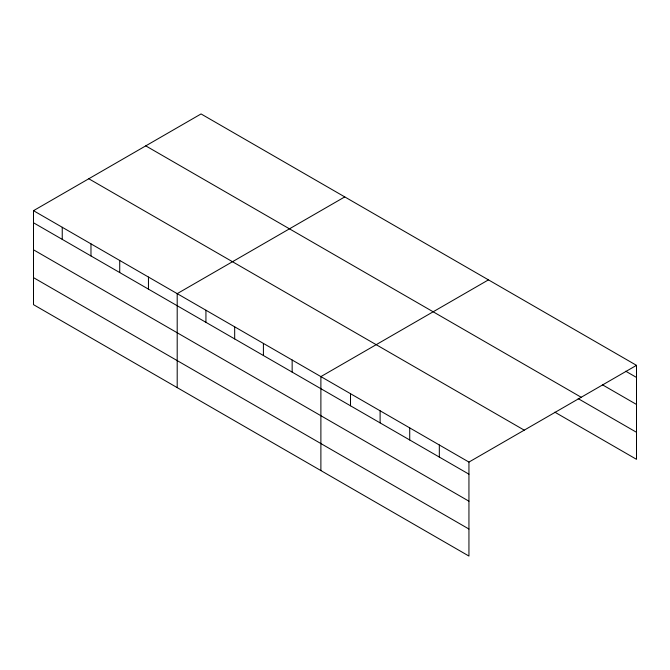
<?xml version="1.0" encoding="UTF-8"?>
<svg xmlns="http://www.w3.org/2000/svg" width="670" height="670" viewBox="0 0 670 670"><rect width="100%" height="100%" fill="white"/><g stroke="black" fill="none" stroke-linecap="round" stroke-linejoin="round"><path stroke-width="1" d="M33.5 210.681L468.941 462.082L468.941 556.058L33.5 304.657L33.5 210.681L201.059 113.942L636.5 365.343L636.5 459.319L554.852 412.176M344.757 196.905L177.198 293.644L177.198 387.62M488.455 279.867L320.888 376.607L320.888 470.583M468.941 462.082L636.5 365.343M625.73 371.214L636.5 377.436M602.405 384.773L636.5 404.454M145.767 145.867L581.208 397.268M578.177 398.625L636.5 432.292M88.792 178.756L524.233 430.157M33.5 222.775L468.941 474.176M33.5 249.801L468.941 501.194M33.5 277.64L468.941 529.032M439.327 444.989L439.327 457.082M409.722 427.896L409.722 439.981M380.108 410.794L380.108 422.887M350.502 393.7L350.502 405.794M292.154 360.016L292.154 372.11M263.411 343.425L263.411 355.51M234.676 326.826L234.676 338.92M205.933 310.235L205.933 322.329M148.455 277.053L148.455 289.147M119.721 260.463L119.721 272.556M90.978 243.872L90.978 255.957M62.243 227.272L62.243 239.366"/></g></svg>
